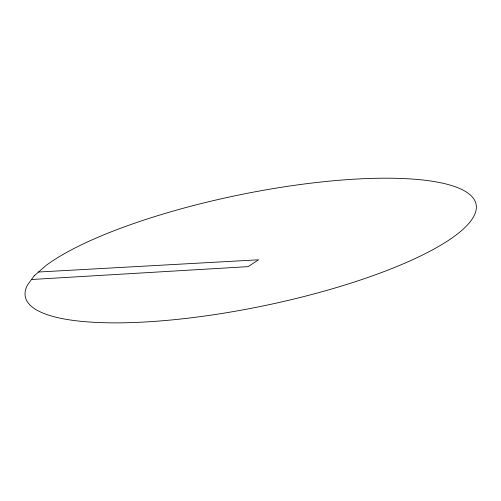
<?xml version="1.0" encoding="UTF-8"?>
<svg xmlns="http://www.w3.org/2000/svg" width="501" height="501" viewBox="0 0 501 501"><rect width="100%" height="100%" fill="white"/><g stroke="black" fill="none" stroke-linecap="round" stroke-linejoin="round"><path stroke-width="0.75" d="M31.525 279.502L248.12 266.638L258.597 259.794L38.564 272.018M34.187 275.844L27.355 285.213A230.059 56.77 -11.6 0 0 313.939 293.93A230.059 56.77 -11.6 0 0 421.629 179.872A230.059 56.77 -11.6 0 0 45.81 265.668L34.187 275.844"/></g></svg>
